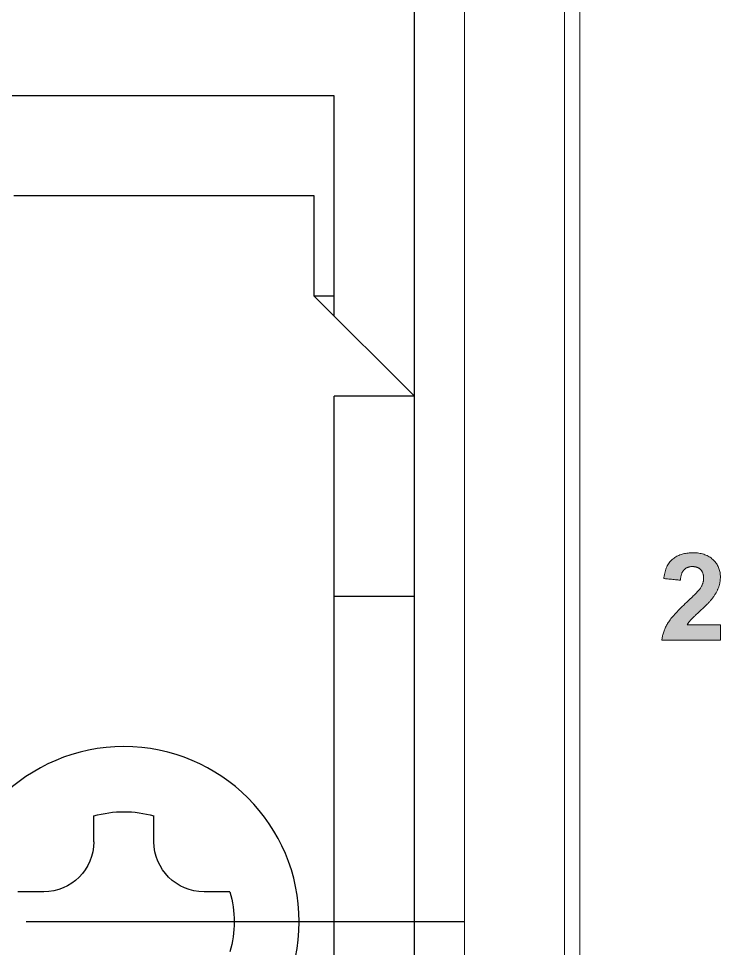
# Model space of a CAD drawing. Header units: millimetres. Extents: x 0 to 900, y 0 to 297.
# Drawn here: x 705.263 to 707.015, y 145.177 to 147.498 of the extents above; entities that cross this region are included whole.
import ezdxf

# ---------------------------------------------------------------- set-up
doc = ezdxf.new("R2010")
doc.units = ezdxf.units.MM
doc.linetypes.add('CENTER', pattern=[2, 1.25, -0.25, 0.25, -0.25])
doc.layers.add('PRINT', color=7, linetype='Continuous')
doc.layers.add('전장품', color=3, linetype='Continuous')

# ---------------------------------------------------------------- blocks, each defined once
blk = doc.blocks.new('DVS-005R00')
at = {"layer": 'PRINT', "lineweight": 0}
h = blk.add_hatch(color=256, dxfattribs=at)
h.dxf.hatch_style = 2
edge = h.paths.add_edge_path()
edge.add_spline(control_points=[(6.11, 63.435), (6.11, 63.435), (6.11, 63.126), (6.11, 63.126), (6.11, 63.126), (4.94, 63.126), (4.94, 63.126), (4.953, 63.243), (4.991, 63.353), (5.054, 63.458), (5.118, 63.563), (5.243, 63.702), (5.429, 63.876), (5.58, 64.016), (5.672, 64.111), (5.706, 64.161), (5.752, 64.229), (5.775, 64.297), (5.775, 64.365), (5.775, 64.439), (5.755, 64.496), (5.715, 64.536), (5.675, 64.576), (5.62, 64.596), (5.549, 64.596), (5.48, 64.596), (5.424, 64.575), (5.383, 64.533), (5.342, 64.491), (5.318, 64.422), (5.312, 64.324), (5.312, 64.324), (4.98, 64.357), (4.98, 64.357), (4.999, 64.541), (5.062, 64.673), (5.166, 64.753), (5.27, 64.833), (5.401, 64.873), (5.558, 64.873), (5.729, 64.873), (5.864, 64.826), (5.962, 64.734), (6.061, 64.641), (6.11, 64.526), (6.11, 64.388), (6.11, 64.31), (6.095, 64.235), (6.067, 64.165), (6.039, 64.094), (5.995, 64.02), (5.934, 63.942), (5.893, 63.891), (5.821, 63.817), (5.715, 63.72), (5.61, 63.624), (5.544, 63.559), (5.515, 63.528), (5.487, 63.496), (5.465, 63.465), (5.447, 63.435), (5.447, 63.435), (6.11, 63.435), (6.11, 63.435)], knot_values=[0, 0, 0, 0, 1, 1, 1, 2, 2, 2, 3, 3, 3, 4, 4, 4, 5, 5, 5, 6, 6, 6, 7, 7, 7, 8, 8, 8, 9, 9, 9, 10, 10, 10, 11, 11, 11, 12, 12, 12, 13, 13, 13, 14, 14, 14, 15, 15, 15, 16, 16, 16, 17, 17, 17, 18, 18, 18, 19, 19, 19, 20, 20, 20, 21, 21, 21, 21], degree=3, periodic=0)
at = {"color": 7, "linetype": 'Continuous', "lineweight": 0}
for p, q in [((0, 0), (0, 115)), ((1, 115), (1, 0)), ((3, 3.4), (3, 111.6)), ((3.3, 3.5), (3.3, 111.5))]:
    blk.add_line(p, q, dxfattribs=at)
at = {"layer": 'PRINT', "lineweight": 0}
blk.add_lwpolyline([(6.11, 63.435), (6.11, 63.432), (6.11, 63.424), (6.11, 63.411), (6.11, 63.395), (6.11, 63.375), (6.11, 63.352), (6.11, 63.328), (6.11, 63.302), (6.11, 63.276), (6.11, 63.25), (6.11, 63.225), (6.11, 63.201), (6.11, 63.179), (6.11, 63.16), (6.11, 63.145), (6.11, 63.133), (6.11, 63.127), (6.108, 63.126), (6.091, 63.126), (6.054, 63.126), (6, 63.126), (5.933, 63.126), (5.854, 63.126), (5.767, 63.126), (5.672, 63.126), (5.575, 63.126), (5.475, 63.126), (5.378, 63.126), (5.283, 63.126), (5.196, 63.126), (5.117, 63.126), (5.05, 63.126), (4.996, 63.126), (4.959, 63.126), (4.942, 63.126), (4.942, 63.139), (4.945, 63.158), (4.948, 63.178), (4.952, 63.198), (4.956, 63.217), (4.96, 63.236), (4.966, 63.255), (4.971, 63.274), (4.977, 63.293), (4.984, 63.312), (4.991, 63.331), (4.999, 63.349), (5.007, 63.368), (5.015, 63.386), (5.024, 63.404), (5.034, 63.423), (5.044, 63.441), (5.054, 63.458), (5.066, 63.477), (5.078, 63.495), (5.092, 63.515), (5.107, 63.535), (5.123, 63.556), (5.14, 63.577), (5.159, 63.599), (5.178, 63.622), (5.199, 63.645), (5.221, 63.669), (5.244, 63.694), (5.269, 63.719), (5.294, 63.746), (5.321, 63.772), (5.349, 63.8), (5.378, 63.828), (5.409, 63.856), (5.438, 63.884), (5.462, 63.907), (5.486, 63.929), (5.508, 63.95), (5.53, 63.971), (5.55, 63.99), (5.569, 64.009), (5.587, 64.027), (5.603, 64.044), (5.619, 64.06), (5.634, 64.075), (5.647, 64.089), (5.659, 64.103), (5.67, 64.116), (5.681, 64.127), (5.689, 64.138), (5.697, 64.148), (5.704, 64.158), (5.711, 64.168), (5.718, 64.18), (5.725, 64.192), (5.732, 64.203), (5.738, 64.215), (5.743, 64.226), (5.748, 64.238), (5.753, 64.25), (5.757, 64.261), (5.761, 64.273), (5.764, 64.284), (5.767, 64.296), (5.769, 64.307), (5.771, 64.319), (5.773, 64.33), (5.774, 64.342), (5.775, 64.353), (5.775, 64.365), (5.775, 64.377), (5.774, 64.389), (5.773, 64.401), (5.772, 64.412), (5.77, 64.424), (5.768, 64.434), (5.765, 64.445), (5.762, 64.455), (5.759, 64.465), (5.756, 64.474), (5.752, 64.483), (5.747, 64.492), (5.742, 64.501), (5.737, 64.509), (5.732, 64.517), (5.726, 64.524), (5.719, 64.531), (5.713, 64.538), (5.706, 64.545), (5.698, 64.551), (5.691, 64.557), (5.683, 64.562), (5.675, 64.567), (5.666, 64.571), (5.657, 64.575), (5.648, 64.579), (5.639, 64.583), (5.629, 64.586), (5.619, 64.588), (5.609, 64.591), (5.598, 64.592), (5.588, 64.594), (5.576, 64.595), (5.565, 64.596), (5.553, 64.596), (5.541, 64.596), (5.53, 64.595), (5.519, 64.595), (5.508, 64.593), (5.497, 64.592), (5.487, 64.59), (5.477, 64.587), (5.467, 64.584), (5.457, 64.581), (5.448, 64.577), (5.439, 64.573), (5.43, 64.569), (5.421, 64.564), (5.413, 64.558), (5.405, 64.553), (5.398, 64.547), (5.39, 64.54), (5.383, 64.533), (5.376, 64.526), (5.37, 64.518), (5.364, 64.509), (5.358, 64.5), (5.352, 64.491), (5.347, 64.481), (5.342, 64.47), (5.338, 64.459), (5.334, 64.447), (5.33, 64.435), (5.326, 64.423), (5.323, 64.409), (5.321, 64.396), (5.318, 64.381), (5.316, 64.366), (5.314, 64.351), (5.313, 64.335), (5.312, 64.324), (5.307, 64.325), (5.296, 64.326), (5.281, 64.327), (5.262, 64.329), (5.239, 64.331), (5.214, 64.334), (5.188, 64.337), (5.16, 64.339), (5.132, 64.342), (5.104, 64.345), (5.077, 64.348), (5.052, 64.35), (5.03, 64.352), (5.011, 64.354), (4.995, 64.356), (4.985, 64.357), (4.98, 64.357), (4.982, 64.378), (4.986, 64.408), (4.991, 64.437), (4.997, 64.465), (5.004, 64.492), (5.012, 64.518), (5.02, 64.543), (5.029, 64.567), (5.039, 64.59), (5.05, 64.612), (5.062, 64.633), (5.074, 64.653), (5.087, 64.672), (5.101, 64.69), (5.116, 64.707), (5.132, 64.723), (5.149, 64.739), (5.166, 64.753), (5.184, 64.766), (5.202, 64.778), (5.221, 64.79), (5.241, 64.801), (5.261, 64.811), (5.281, 64.82), (5.302, 64.829), (5.324, 64.837), (5.346, 64.844), (5.368, 64.85), (5.391, 64.856), (5.415, 64.86), (5.439, 64.864), (5.463, 64.867), (5.488, 64.87), (5.514, 64.872), (5.54, 64.872), (5.567, 64.873), (5.596, 64.872), (5.624, 64.87), (5.651, 64.868), (5.677, 64.864), (5.703, 64.86), (5.728, 64.855), (5.752, 64.849), (5.776, 64.842), (5.799, 64.834), (5.821, 64.825), (5.843, 64.815), (5.863, 64.805), (5.883, 64.794), (5.903, 64.781), (5.922, 64.768), (5.94, 64.754), (5.957, 64.739), (5.973, 64.723), (5.989, 64.707), (6.003, 64.69), (6.017, 64.673), (6.03, 64.656), (6.042, 64.638), (6.053, 64.619), (6.062, 64.6), (6.071, 64.581), (6.079, 64.561), (6.086, 64.541), (6.093, 64.521), (6.098, 64.5), (6.102, 64.478), (6.105, 64.456), (6.108, 64.434), (6.109, 64.411), (6.11, 64.388), (6.109, 64.375), (6.109, 64.362), (6.108, 64.349), (6.107, 64.336), (6.106, 64.323), (6.105, 64.31), (6.103, 64.297), (6.101, 64.284), (6.099, 64.271), (6.096, 64.259), (6.093, 64.246), (6.09, 64.234), (6.087, 64.221), (6.083, 64.209), (6.079, 64.197), (6.075, 64.185), (6.071, 64.173), (6.066, 64.161), (6.061, 64.148), (6.055, 64.136), (6.05, 64.124), (6.044, 64.112), (6.037, 64.1), (6.031, 64.087), (6.024, 64.075), (6.017, 64.062), (6.009, 64.05), (6.001, 64.037), (5.993, 64.024), (5.984, 64.011), (5.976, 63.998), (5.966, 63.986), (5.957, 63.973), (5.947, 63.96), (5.937, 63.946), (5.929, 63.936), (5.921, 63.927), (5.913, 63.917), (5.904, 63.907), (5.895, 63.897), (5.885, 63.886), (5.874, 63.874), (5.863, 63.862), (5.851, 63.85), (5.838, 63.837), (5.825, 63.824), (5.811, 63.811), (5.797, 63.797), (5.782, 63.782), (5.766, 63.767), (5.75, 63.752), (5.733, 63.736), (5.715, 63.72), (5.698, 63.704), (5.681, 63.689), (5.665, 63.674), (5.65, 63.659), (5.635, 63.646), (5.622, 63.633), (5.609, 63.621), (5.596, 63.609), (5.585, 63.598), (5.574, 63.587), (5.564, 63.578), (5.554, 63.568), (5.546, 63.56), (5.538, 63.552), (5.531, 63.544), (5.524, 63.538), (5.519, 63.532), (5.514, 63.526), (5.509, 63.521), (5.505, 63.515), (5.5, 63.51), (5.496, 63.505), (5.492, 63.499), (5.487, 63.494), (5.483, 63.489), (5.479, 63.484), (5.475, 63.478), (5.472, 63.473), (5.468, 63.468), (5.464, 63.463), (5.461, 63.458), (5.458, 63.452), (5.454, 63.447), (5.451, 63.442), (5.448, 63.437), (5.45, 63.435), (5.464, 63.435), (5.488, 63.435), (5.521, 63.435), (5.561, 63.435), (5.608, 63.435), (5.659, 63.435), (5.713, 63.435), (5.769, 63.435), (5.825, 63.435), (5.88, 63.435), (5.932, 63.435), (5.98, 63.435), (6.023, 63.435), (6.059, 63.435), (6.086, 63.435), (6.103, 63.435)], close=True, dxfattribs=at)
blk = doc.blocks.new('STOPPER1')
at = {"color": 1, "linetype": 'CENTER', "ltscale": 7}
blk.add_line((-1, 0), (11, 0), dxfattribs=at)
at = {"layer": '전장품', "color": 0}
for p, q in [((0, -22.5), (0, 22.5)), ((1.6, 16.5), (8.4, 16.5)), ((1.6, 12.1), (1.6, 16.5)), ((2, 14.5), (8, 14.5)), ((2, 12.5), (2, 14.5)), ((2, 12.5), (0, 10.5)), ((1.6, 12.5), (2, 12.5)), ((0, 10.5), (1.6, 10.5)), ((1.6, -10.5), (1.6, 10.5)), ((0, 6.5), (1.6, 6.5)), ((5.2, 1.6), (5.2, 2.117)), ((6.4, 1.6), (6.4, 2.117)), ((3.683, 0.6), (4.2, 0.6)), ((7.4, 0.6), (7.917, 0.6))]:
    blk.add_line(p, q, dxfattribs=at)
blk.add_circle((5.8, 0), 3.5, dxfattribs=at)
for centre, radius, start, end in [((5.8, 0), 2.2, 74.1734, 105.8266), ((4.2, 1.6), 1, 270, 0), ((7.4, 1.6), 1, 180, 270), ((5.8, 0), 2.2, 164.1734, 195.8266)]:
    blk.add_arc(centre, radius, start, end, dxfattribs=at)

msp = doc.modelspace()

# ---------------------------------------------------------------- block references
at = {"yscale": 0.125, "zscale": 0.125}
for name, p, xscale in [('DVS-005R00', (706.2510115, 138.05542821), 0.125), ('STOPPER1', (706.2510115, 145.2429283), -0.125)]:
    msp.add_blockref(name, p, dxfattribs=dict(at, xscale=xscale))

doc.saveas('drawing.dxf')
